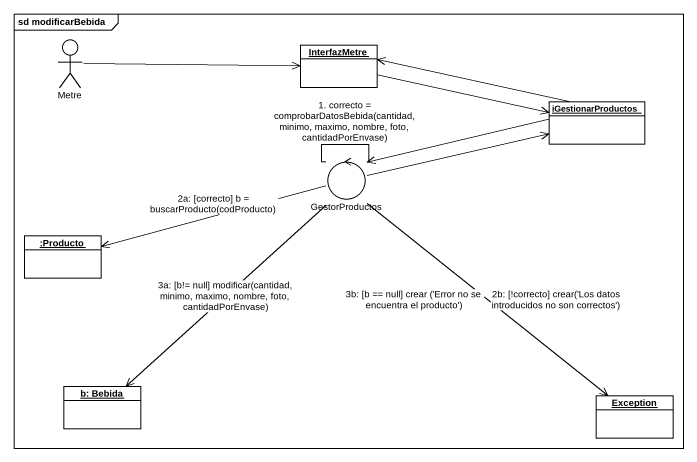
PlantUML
@startuml
mainframe sd modificarBebida
allowmixing
hide circle
hide empty members
actor Metre
object InterfazMetre
object iGestionarProductos
control GestorProductos
object ":Producto" as Producto
object "b: Bebida" as b_Bebida
object "Exception" as Exception_
Metre -right-> InterfazMetre
InterfazMetre -right-> iGestionarProductos
iGestionarProductos -left-> InterfazMetre
iGestionarProductos -left-> GestorProductos
GestorProductos -right-> iGestionarProductos
GestorProductos -- GestorProductos : 1. correcto = comprobarDatosBebida(cantidad,minimo, maximo, nombre, foto, cantidadPorEnvase)
GestorProductos -left-> Producto : 2a: [correcto] b = buscarProducto(codProducto)
GestorProductos --> b_Bebida : 3a: [b!= null] modificar(cantidad, minimo, maximo, nombre, foto, cantidadPorEnvase)
GestorProductos --> Exception_ : 2b: [!correcto] crear('Los datos introducidos no son correctos')
GestorProductos -- Exception_ : 3b: [b == null] crear ('Error no se encuentra el producto')
@enduml
